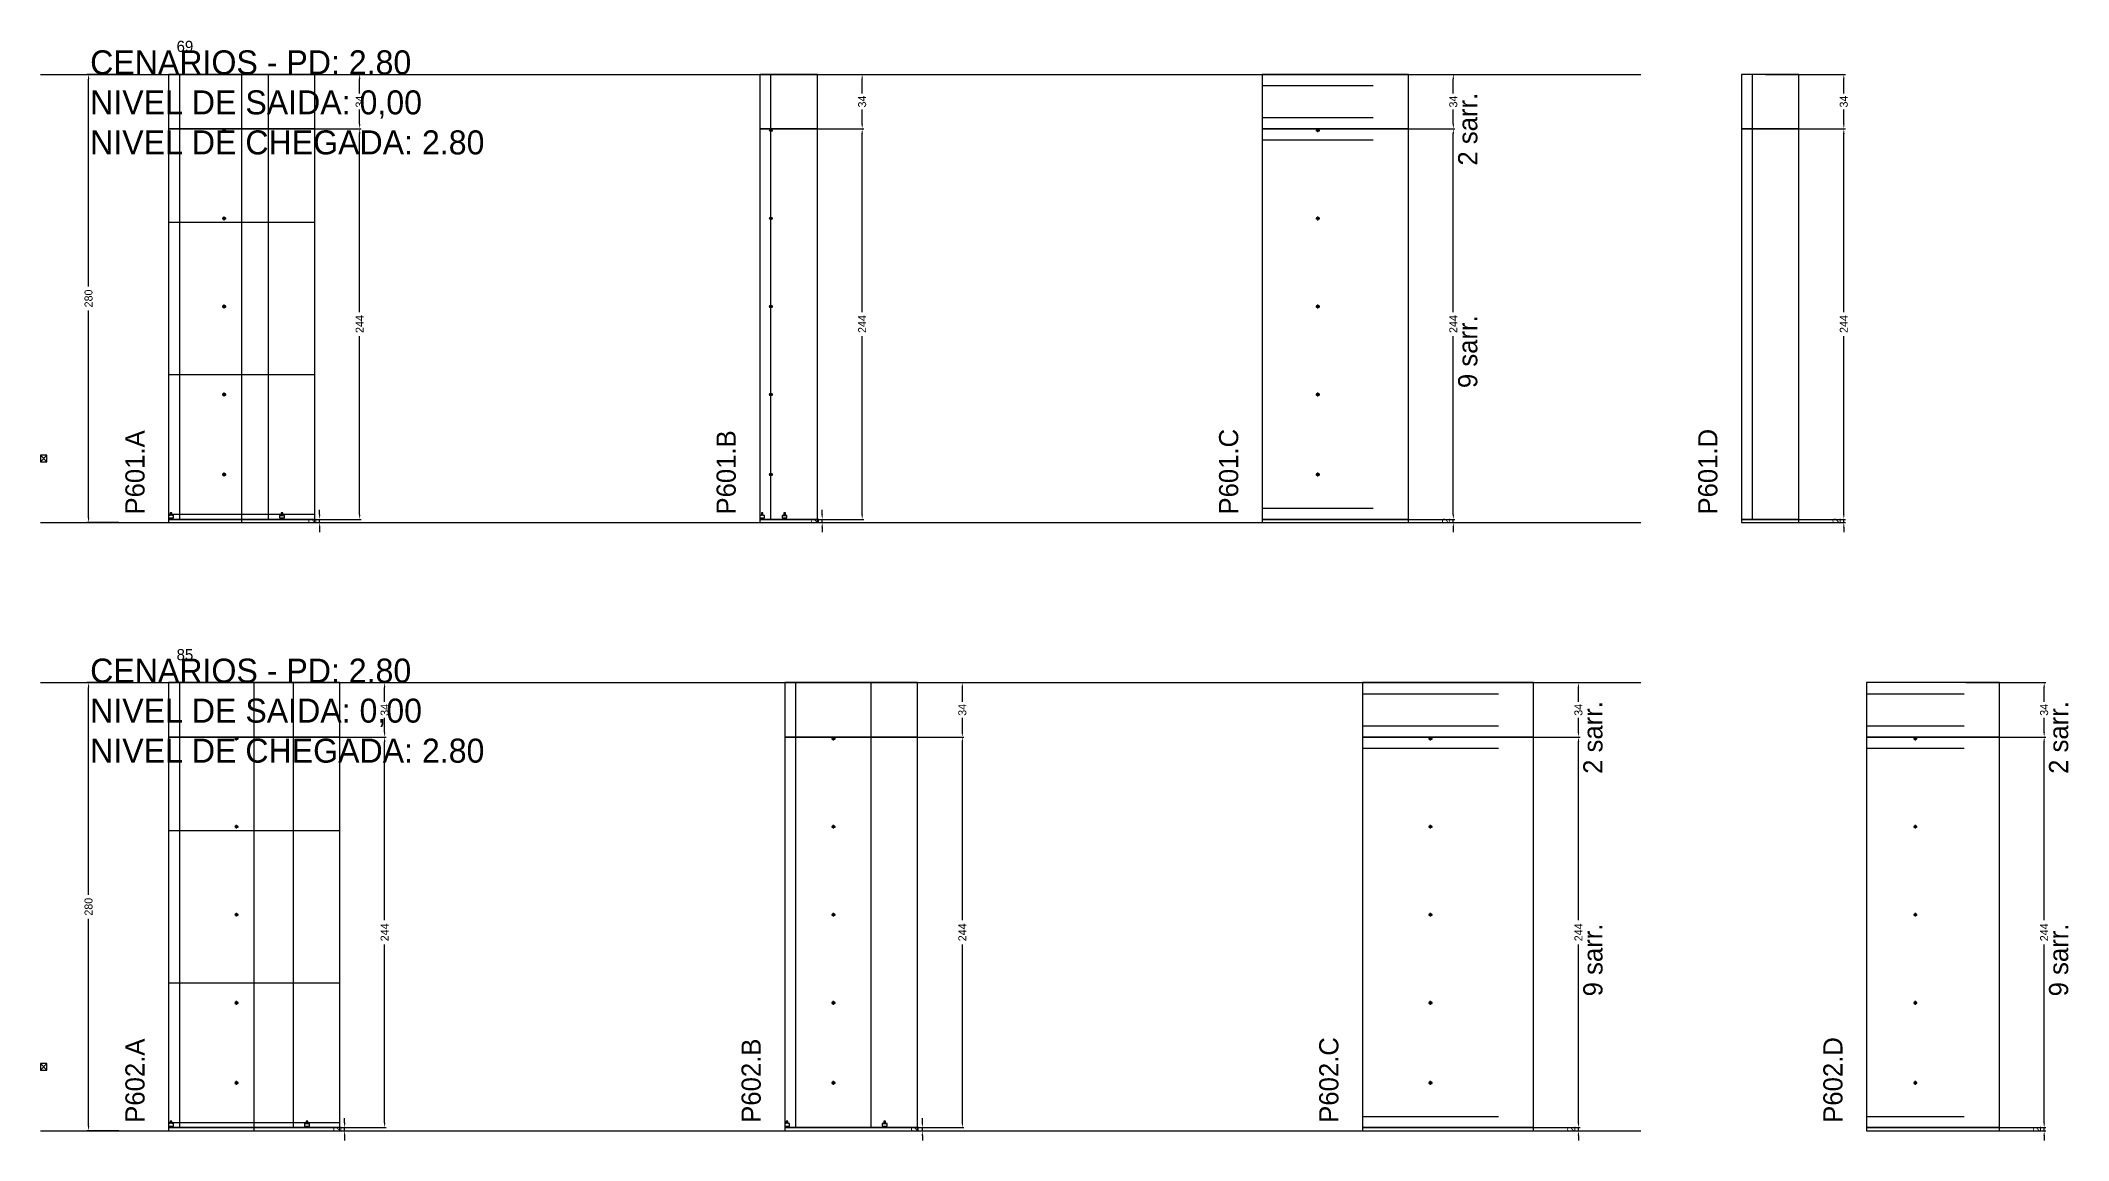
# Model space of a CAD drawing. Header units: centimetres. Extents: x -10500 to 4147, y -7606 to 295.
# Drawn here: x -7000 to -5733, y -6466 to -5779 of the extents above; entities that cross this region are included whole.
import ezdxf

# ---------------------------------------------------------------- set-up
doc = ezdxf.new("R2010")
doc.units = ezdxf.units.CM
doc.linetypes.add('DASHED', pattern=[2, -2])
for name, color, linetype in [('COTA', 241, 'Continuous'), ('COTAS FURACAO', 16, 'Continuous'), ('Madeira', 30, 'Continuous'), ('NOMENCLATURA', 7, 'Continuous'), ('Nível', 160, 'Continuous'), ('Painéis', 200, 'Continuous'), ('Perfil Metálico', 150, 'Continuous'), ('SARR_2.2x7', 40, 'Continuous'), ('SARRAFO DE PRESSAO', 200, 'Continuous'), ('texto', 7, 'Continuous')]:
    doc.layers.add(name, color=color, linetype=linetype)
doc.dimstyles.new('PAINEL-NOVA', dxfattribs={"dimtxt": 5, "dimasz": 3, "dimexe": 1, "dimexo": 1, "dimgap": 1, "dimtad": 1, "dimcen": 2.5, "dimazin": 3, "dimtfac": 1, "dimtmove": 0, "dimatfit": 3})

# ---------------------------------------------------------------- blocks, each defined once
blk = doc.blocks.new('_CLOSEDFILLED')
at = {"color": 0, "linetype": 'BYBLOCK'}
blk.add_solid([(-1, 0.16), (0, 0), (-1, -0.16)], dxfattribs=at)
blk = doc.blocks.new('*D391')
for p, q in [((-6951, -5800), (-6971, -5800)), ((-6970, -5932.5), (-6970, -5803)), ((-6970, -6077), (-6970, -5947.5)), ((-6951, -6080), (-6971, -6080))]:
    blk.add_line(p, q)
at = {"layer": 'Defpoints'}
for p in [(-6950, -5800), (-6970, -6080), (-6950, -6080)]:
    blk.add_point(p, dxfattribs=at)
at = {"layer": 'COTA', "xscale": 3, "yscale": 3}
for p, rotation in [((-6970, -5800), 90), ((-6970, -6080), 270)]:
    blk.add_blockref('_CLOSEDFILLED', p, dxfattribs=dict(at, rotation=rotation))
at = {"layer": 'COTA', "insert": (-6970, -5940), "char_height": 5, "attachment_point": 5, "rotation": 90}
blk.add_mtext('280', dxfattribs=at)
blk = doc.blocks.new('MULDURA')
at = {"layer": 'Paineis'}
for p, q in [((0, 0), (4, 4)), ((4, 0), (0, 4))]:
    blk.add_line(p, q, dxfattribs=at)
blk.add_lwpolyline([(0, 0), (4, 0), (4, 4), (0, 4)], close=True, dxfattribs=at)
blk = doc.blocks.new('*D393')
for p, q in [((-6849.6, -5834), (-6799.6, -5834)), ((-6800.6, -5948.5), (-6800.6, -5837)), ((-6800.6, -6075), (-6800.6, -5963.5)), ((-6849.6, -6078), (-6799.6, -6078))]:
    blk.add_line(p, q)
at = {"layer": 'Defpoints'}
for p in [(-6850.6, -5834), (-6850.6, -6078), (-6800.6, -6078)]:
    blk.add_point(p, dxfattribs=at)
at = {"layer": 'COTA', "xscale": 3, "yscale": 3}
for p, rotation in [((-6800.6, -5834), 90), ((-6800.6, -6078), 270)]:
    blk.add_blockref('_CLOSEDFILLED', p, dxfattribs=dict(at, rotation=rotation))
at = {"layer": 'COTA', "insert": (-6800.6, -5956), "char_height": 5, "attachment_point": 5, "rotation": 90}
blk.add_mtext('244', dxfattribs=at)
blk = doc.blocks.new('*D394')
for p, q in [((-6849.6, -5800), (-6799.6, -5800)), ((-6800.6, -5812), (-6800.6, -5803)), ((-6800.6, -5831), (-6800.6, -5822)), ((-6849.6, -5834), (-6799.6, -5834))]:
    blk.add_line(p, q)
at = {"layer": 'Defpoints'}
for p in [(-6850.6, -5800), (-6850.6, -5834), (-6800.6, -5834)]:
    blk.add_point(p, dxfattribs=at)
at = {"layer": 'COTA', "xscale": 3, "yscale": 3}
for p, rotation in [((-6800.6, -5800), 90), ((-6800.6, -5834), 270)]:
    blk.add_blockref('_CLOSEDFILLED', p, dxfattribs=dict(at, rotation=rotation))
at = {"layer": 'COTA', "insert": (-6800.6, -5817), "char_height": 5, "attachment_point": 5, "rotation": 90}
blk.add_mtext('34', dxfattribs=at)
blk = doc.blocks.new('SLIPTEE')
at = {"layer": 'Paineis'}
blk.add_lwpolyline([(0, 0), (3, 0), (3, 1.5), (2, 1.5), (2, 3), (1, 3), (1, 1.5), (0, 1.5)], close=True, dxfattribs=at)
blk = doc.blocks.new('SLIPTDD')
at = {"layer": 'Paineis'}
blk.add_line((0, 1.5), (3, 1.5), dxfattribs=at)
blk.add_lwpolyline([(0, 0), (3, 0), (3, 1.5), (2, 1.5), (2, 3), (1, 3), (1, 1.5), (0, 1.5)], close=True, dxfattribs=at)
blk = doc.blocks.new('furacao')
at = {"layer": 'COTAS FURACAO'}
for p, q in [((-1.2, 0), (1.2, 0)), ((0, -1.2), (0, 1.2))]:
    blk.add_line(p, q, dxfattribs=at)
blk.add_circle((0, 0), 0.8, dxfattribs=at)
blk = doc.blocks.new('*D396')
for p, q in [((-6535.6, -5834), (-6485.6, -5834)), ((-6486.6, -5948.5), (-6486.6, -5837)), ((-6486.6, -6075), (-6486.6, -5963.5)), ((-6535.6, -6078), (-6485.6, -6078))]:
    blk.add_line(p, q)
at = {"layer": 'Defpoints'}
for p in [(-6536.6, -5834), (-6536.6, -6078), (-6486.6, -6078)]:
    blk.add_point(p, dxfattribs=at)
at = {"layer": 'COTA', "xscale": 3, "yscale": 3}
for p, rotation in [((-6486.6, -5834), 90), ((-6486.6, -6078), 270)]:
    blk.add_blockref('_CLOSEDFILLED', p, dxfattribs=dict(at, rotation=rotation))
at = {"layer": 'COTA', "insert": (-6486.6, -5956), "char_height": 5, "attachment_point": 5, "rotation": 90}
blk.add_mtext('244', dxfattribs=at)
blk = doc.blocks.new('*D397')
for p, q in [((-6535.6, -5800), (-6485.6, -5800)), ((-6486.6, -5812), (-6486.6, -5803)), ((-6486.6, -5831), (-6486.6, -5822)), ((-6535.6, -5834), (-6485.6, -5834))]:
    blk.add_line(p, q)
at = {"layer": 'Defpoints'}
for p in [(-6536.6, -5800), (-6536.6, -5834), (-6486.6, -5834)]:
    blk.add_point(p, dxfattribs=at)
at = {"layer": 'COTA', "xscale": 3, "yscale": 3}
for p, rotation in [((-6486.6, -5800), 90), ((-6486.6, -5834), 270)]:
    blk.add_blockref('_CLOSEDFILLED', p, dxfattribs=dict(at, rotation=rotation))
at = {"layer": 'COTA', "insert": (-6486.6, -5817), "char_height": 5, "attachment_point": 5, "rotation": 90}
blk.add_mtext('34', dxfattribs=at)
blk = doc.blocks.new('*D399')
for p, q in [((-6166.2, -5834), (-6116.2, -5834)), ((-6117.2, -5948.5), (-6117.2, -5837)), ((-6117.2, -6075), (-6117.2, -5963.5)), ((-6166.2, -6078), (-6116.2, -6078))]:
    blk.add_line(p, q)
at = {"layer": 'Defpoints'}
for p in [(-6167.2, -5834), (-6167.2, -6078), (-6117.2, -6078)]:
    blk.add_point(p, dxfattribs=at)
at = {"layer": 'COTA', "xscale": 3, "yscale": 3}
for p, rotation in [((-6117.2, -5834), 90), ((-6117.2, -6078), 270)]:
    blk.add_blockref('_CLOSEDFILLED', p, dxfattribs=dict(at, rotation=rotation))
at = {"layer": 'COTA', "insert": (-6117.2, -5956), "char_height": 5, "attachment_point": 5, "rotation": 90}
blk.add_mtext('244', dxfattribs=at)
blk = doc.blocks.new('*D400')
for p, q in [((-6166.2, -5800), (-6116.2, -5800)), ((-6117.2, -5812), (-6117.2, -5803)), ((-6117.2, -5831), (-6117.2, -5822)), ((-6166.2, -5834), (-6116.2, -5834))]:
    blk.add_line(p, q)
at = {"layer": 'Defpoints'}
for p in [(-6167.2, -5800), (-6167.2, -5834), (-6117.2, -5834)]:
    blk.add_point(p, dxfattribs=at)
at = {"layer": 'COTA', "xscale": 3, "yscale": 3}
for p, rotation in [((-6117.2, -5800), 90), ((-6117.2, -5834), 270)]:
    blk.add_blockref('_CLOSEDFILLED', p, dxfattribs=dict(at, rotation=rotation))
at = {"layer": 'COTA', "insert": (-6117.2, -5817), "char_height": 5, "attachment_point": 5, "rotation": 90}
blk.add_mtext('34', dxfattribs=at)
blk = doc.blocks.new('*D402')
for p, q in [((-5922.2, -5834), (-5872.2, -5834)), ((-5873.2, -5948.5), (-5873.2, -5837)), ((-5873.2, -6075), (-5873.2, -5963.5)), ((-5922.2, -6078), (-5872.2, -6078))]:
    blk.add_line(p, q)
at = {"layer": 'Defpoints'}
for p in [(-5923.2, -5834), (-5923.2, -6078), (-5873.2, -6078)]:
    blk.add_point(p, dxfattribs=at)
at = {"layer": 'COTA', "xscale": 3, "yscale": 3}
for p, rotation in [((-5873.2, -5834), 90), ((-5873.2, -6078), 270)]:
    blk.add_blockref('_CLOSEDFILLED', p, dxfattribs=dict(at, rotation=rotation))
at = {"layer": 'COTA', "insert": (-5873.2, -5956), "char_height": 5, "attachment_point": 5, "rotation": 90}
blk.add_mtext('244', dxfattribs=at)
blk = doc.blocks.new('*D403')
for p, q in [((-5922.2, -5800), (-5872.2, -5800)), ((-5873.2, -5812), (-5873.2, -5803)), ((-5873.2, -5831), (-5873.2, -5822)), ((-5922.2, -5834), (-5872.2, -5834))]:
    blk.add_line(p, q)
at = {"layer": 'Defpoints'}
for p in [(-5923.2, -5800), (-5923.2, -5834), (-5873.2, -5834)]:
    blk.add_point(p, dxfattribs=at)
at = {"layer": 'COTA', "xscale": 3, "yscale": 3}
for p, rotation in [((-5873.2, -5800), 90), ((-5873.2, -5834), 270)]:
    blk.add_blockref('_CLOSEDFILLED', p, dxfattribs=dict(at, rotation=rotation))
at = {"layer": 'COTA', "insert": (-5873.2, -5817), "char_height": 5, "attachment_point": 5, "rotation": 90}
blk.add_mtext('34', dxfattribs=at)
blk = doc.blocks.new('*D417')
for p, q in [((-6951, -6180), (-6971, -6180)), ((-6970, -6312.5), (-6970, -6183)), ((-6970, -6457), (-6970, -6327.5)), ((-6951, -6460), (-6971, -6460))]:
    blk.add_line(p, q)
at = {"layer": 'Defpoints'}
for p in [(-6950, -6180), (-6970, -6460), (-6950, -6460)]:
    blk.add_point(p, dxfattribs=at)
at = {"layer": 'COTA', "xscale": 3, "yscale": 3}
for p, rotation in [((-6970, -6180), 90), ((-6970, -6460), 270)]:
    blk.add_blockref('_CLOSEDFILLED', p, dxfattribs=dict(at, rotation=rotation))
at = {"layer": 'COTA', "insert": (-6970, -6320), "char_height": 5, "attachment_point": 5, "rotation": 90}
blk.add_mtext('280', dxfattribs=at)
blk = doc.blocks.new('*D419')
for p, q in [((-6834, -6214), (-6784, -6214)), ((-6785, -6328.5), (-6785, -6217)), ((-6785, -6455), (-6785, -6343.5)), ((-6834, -6458), (-6784, -6458))]:
    blk.add_line(p, q)
at = {"layer": 'Defpoints'}
for p in [(-6835, -6214), (-6835, -6458), (-6785, -6458)]:
    blk.add_point(p, dxfattribs=at)
at = {"layer": 'COTA', "xscale": 3, "yscale": 3}
for p, rotation in [((-6785, -6214), 90), ((-6785, -6458), 270)]:
    blk.add_blockref('_CLOSEDFILLED', p, dxfattribs=dict(at, rotation=rotation))
at = {"layer": 'COTA', "insert": (-6785, -6336), "char_height": 5, "attachment_point": 5, "rotation": 90}
blk.add_mtext('244', dxfattribs=at)
blk = doc.blocks.new('*D420')
for p, q in [((-6834, -6180), (-6784, -6180)), ((-6785, -6192), (-6785, -6183)), ((-6785, -6211), (-6785, -6202)), ((-6834, -6214), (-6784, -6214))]:
    blk.add_line(p, q)
at = {"layer": 'Defpoints'}
for p in [(-6835, -6180), (-6835, -6214), (-6785, -6214)]:
    blk.add_point(p, dxfattribs=at)
at = {"layer": 'COTA', "xscale": 3, "yscale": 3}
for p, rotation in [((-6785, -6180), 90), ((-6785, -6214), 270)]:
    blk.add_blockref('_CLOSEDFILLED', p, dxfattribs=dict(at, rotation=rotation))
at = {"layer": 'COTA', "insert": (-6785, -6197), "char_height": 5, "attachment_point": 5, "rotation": 90}
blk.add_mtext('34', dxfattribs=at)
blk = doc.blocks.new('*D422')
for p, q in [((-6473, -6214), (-6423, -6214)), ((-6424, -6328.5), (-6424, -6217)), ((-6424, -6455), (-6424, -6343.5)), ((-6473, -6458), (-6423, -6458))]:
    blk.add_line(p, q)
at = {"layer": 'Defpoints'}
for p in [(-6474, -6214), (-6474, -6458), (-6424, -6458)]:
    blk.add_point(p, dxfattribs=at)
at = {"layer": 'COTA', "xscale": 3, "yscale": 3}
for p, rotation in [((-6424, -6214), 90), ((-6424, -6458), 270)]:
    blk.add_blockref('_CLOSEDFILLED', p, dxfattribs=dict(at, rotation=rotation))
at = {"layer": 'COTA', "insert": (-6424, -6336), "char_height": 5, "attachment_point": 5, "rotation": 90}
blk.add_mtext('244', dxfattribs=at)
blk = doc.blocks.new('*D423')
for p, q in [((-6473, -6180), (-6423, -6180)), ((-6424, -6192), (-6424, -6183)), ((-6424, -6211), (-6424, -6202)), ((-6473, -6214), (-6423, -6214))]:
    blk.add_line(p, q)
at = {"layer": 'Defpoints'}
for p in [(-6474, -6180), (-6474, -6214), (-6424, -6214)]:
    blk.add_point(p, dxfattribs=at)
at = {"layer": 'COTA', "xscale": 3, "yscale": 3}
for p, rotation in [((-6424, -6180), 90), ((-6424, -6214), 270)]:
    blk.add_blockref('_CLOSEDFILLED', p, dxfattribs=dict(at, rotation=rotation))
at = {"layer": 'COTA', "insert": (-6424, -6197), "char_height": 5, "attachment_point": 5, "rotation": 90}
blk.add_mtext('34', dxfattribs=at)
blk = doc.blocks.new('*D425')
for p, q in [((-6088, -6214), (-6038, -6214)), ((-6039, -6328.5), (-6039, -6217)), ((-6039, -6455), (-6039, -6343.5)), ((-6088, -6458), (-6038, -6458))]:
    blk.add_line(p, q)
at = {"layer": 'Defpoints'}
for p in [(-6089, -6214), (-6089, -6458), (-6039, -6458)]:
    blk.add_point(p, dxfattribs=at)
at = {"layer": 'COTA', "xscale": 3, "yscale": 3}
for p, rotation in [((-6039, -6214), 90), ((-6039, -6458), 270)]:
    blk.add_blockref('_CLOSEDFILLED', p, dxfattribs=dict(at, rotation=rotation))
at = {"layer": 'COTA', "insert": (-6039, -6336), "char_height": 5, "attachment_point": 5, "rotation": 90}
blk.add_mtext('244', dxfattribs=at)
blk = doc.blocks.new('*D426')
for p, q in [((-6088, -6180), (-6038, -6180)), ((-6039, -6192), (-6039, -6183)), ((-6039, -6211), (-6039, -6202)), ((-6088, -6214), (-6038, -6214))]:
    blk.add_line(p, q)
at = {"layer": 'Defpoints'}
for p in [(-6089, -6180), (-6089, -6214), (-6039, -6214)]:
    blk.add_point(p, dxfattribs=at)
at = {"layer": 'COTA', "xscale": 3, "yscale": 3}
for p, rotation in [((-6039, -6180), 90), ((-6039, -6214), 270)]:
    blk.add_blockref('_CLOSEDFILLED', p, dxfattribs=dict(at, rotation=rotation))
at = {"layer": 'COTA', "insert": (-6039, -6197), "char_height": 5, "attachment_point": 5, "rotation": 90}
blk.add_mtext('34', dxfattribs=at)
blk = doc.blocks.new('*D428')
for p, q in [((-5797, -6214), (-5747, -6214)), ((-5748, -6328.5), (-5748, -6217)), ((-5748, -6455), (-5748, -6343.5)), ((-5797, -6458), (-5747, -6458))]:
    blk.add_line(p, q)
at = {"layer": 'Defpoints'}
for p in [(-5798, -6214), (-5798, -6458), (-5748, -6458)]:
    blk.add_point(p, dxfattribs=at)
at = {"layer": 'COTA', "xscale": 3, "yscale": 3}
for p, rotation in [((-5748, -6214), 90), ((-5748, -6458), 270)]:
    blk.add_blockref('_CLOSEDFILLED', p, dxfattribs=dict(at, rotation=rotation))
at = {"layer": 'COTA', "insert": (-5748, -6336), "char_height": 5, "attachment_point": 5, "rotation": 90}
blk.add_mtext('244', dxfattribs=at)
blk = doc.blocks.new('*D429')
for p, q in [((-5797, -6180), (-5747, -6180)), ((-5748, -6192), (-5748, -6183)), ((-5748, -6211), (-5748, -6202)), ((-5797, -6214), (-5747, -6214))]:
    blk.add_line(p, q)
at = {"layer": 'Defpoints'}
for p in [(-5798, -6180), (-5798, -6214), (-5748, -6214)]:
    blk.add_point(p, dxfattribs=at)
at = {"layer": 'COTA', "xscale": 3, "yscale": 3}
for p, rotation in [((-5748, -6180), 90), ((-5748, -6214), 270)]:
    blk.add_blockref('_CLOSEDFILLED', p, dxfattribs=dict(at, rotation=rotation))
at = {"layer": 'COTA', "insert": (-5748, -6197), "char_height": 5, "attachment_point": 5, "rotation": 90}
blk.add_mtext('34', dxfattribs=at)

msp = doc.modelspace()

# ---------------------------------------------------------------- linework, layer by layer
at = {"layer": 'Madeira'}
for points in [[(-6920, -5892.4), (-6828.6, -5892.4)], [(-6920, -5987.6), (-6828.6, -5987.6)], [(-6920, -6272.4), (-6813, -6272.4)], [(-6920, -6367.6), (-6813, -6367.6)]]:
    msp.add_lwpolyline(points, dxfattribs=at)
at = {"layer": 'Nível', "linetype": 'DASHED'}
for points in [[(-7000, -5800), (-6000, -5800)], [(-7000, -6080), (-6000, -6080)], [(-7000, -6180), (-6000, -6180)], [(-7000, -6460), (-6000, -6460)]]:
    msp.add_lwpolyline(points, dxfattribs=at)
at = {"layer": 'Painéis'}
for points in [[(-6920, -5834), (-6828.6, -5834), (-6828.6, -5800), (-6920, -5800)], [(-6920, -6080), (-6828.6, -6080), (-6828.6, -5800), (-6920, -5800)], [(-6550.6, -5834), (-6514.6, -5834), (-6514.6, -5800), (-6550.6, -5800)], [(-6236.6, -5834), (-6145.2, -5834), (-6145.2, -5800), (-6236.6, -5800)], [(-5937.2, -5834), (-5901.2, -5834), (-5901.2, -5800), (-5937.2, -5800)], [(-6920, -6078), (-6828.6, -6078), (-6828.6, -5834), (-6920, -5834)], [(-6550.6, -6078), (-6514.6, -6078), (-6514.6, -5834), (-6550.6, -5834)], [(-6236.6, -6078), (-6145.2, -6078), (-6145.2, -5834), (-6236.6, -5834)], [(-5937.2, -6078), (-5901.2, -6078), (-5901.2, -5834), (-5937.2, -5834)], [(-6920, -6080), (-6828.6, -6080), (-6828.6, -6078), (-6920, -6078)], [(-6550.6, -6080), (-6514.6, -6080), (-6514.6, -6078), (-6550.6, -6078)], [(-6236.6, -6080), (-6145.2, -6080), (-6145.2, -6078), (-6236.6, -6078)], [(-5937.2, -6080), (-5901.2, -6080), (-5901.2, -6078), (-5937.2, -6078)], [(-6920, -6214), (-6813, -6214), (-6813, -6180), (-6920, -6180)], [(-6920, -6460), (-6813, -6460), (-6813, -6180), (-6920, -6180)], [(-6535, -6214), (-6452, -6214), (-6452, -6180), (-6535, -6180)], [(-6174, -6214), (-6067, -6214), (-6067, -6180), (-6174, -6180)], [(-5859, -6214), (-5776, -6214), (-5776, -6180), (-5859, -6180)], [(-6920, -6458), (-6813, -6458), (-6813, -6214), (-6920, -6214)], [(-6535, -6458), (-6452, -6458), (-6452, -6214), (-6535, -6214)], [(-6174, -6458), (-6067, -6458), (-6067, -6214), (-6174, -6214)], [(-5859, -6458), (-5776, -6458), (-5776, -6214), (-5859, -6214)], [(-6920, -6460), (-6813, -6460), (-6813, -6458), (-6920, -6458)], [(-6535, -6460), (-6452, -6460), (-6452, -6458), (-6535, -6458)], [(-6174, -6460), (-6067, -6460), (-6067, -6458), (-6174, -6458)], [(-5859, -6460), (-5776, -6460), (-5776, -6458), (-5859, -6458)]]:
    msp.add_lwpolyline(points, close=True, dxfattribs=at)
at = {"layer": 'Perfil Metálico'}
for p, q in [((-6874.3, -6080), (-6874.3, -5800)), ((-6866.5, -6460), (-6866.5, -6180))]:
    msp.add_line(p, q, dxfattribs=at)
at = {"layer": 'SARR_2.2x7'}
for points in [[(-6913, -5834), (-6913, -5800)], [(-6857.6, -5834), (-6857.6, -5800)], [(-6543.6, -5834), (-6543.6, -5800)], [(-6543.6, -5834), (-6543.6, -5800)], [(-5930.2, -5834), (-5930.2, -5800)], [(-5930.2, -5834), (-5930.2, -5800)], [(-6236.6, -5807), (-6167.2, -5807)], [(-6236.6, -5827), (-6167.2, -5827)], [(-6236.6, -5841), (-6167.2, -5841)], [(-6236.6, -6071), (-6167.2, -6071)], [(-6913, -6214), (-6913, -6180)], [(-6842, -6214), (-6842, -6180)], [(-6528, -6214), (-6528, -6180)], [(-6481, -6214), (-6481, -6180)], [(-6174, -6187), (-6089, -6187)], [(-5859, -6187), (-5798, -6187)], [(-6174, -6207), (-6089, -6207)], [(-5859, -6207), (-5798, -6207)], [(-6174, -6221), (-6089, -6221)], [(-5859, -6221), (-5798, -6221)], [(-6174, -6451), (-6089, -6451)], [(-5859, -6451), (-5798, -6451)]]:
    msp.add_lwpolyline(points, dxfattribs=at)
at = {"layer": 'SARR_2.2x7', "linetype": 'DASHED'}
for points in [[(-6913, -6078), (-6913, -5834)], [(-6857.6, -6078), (-6857.6, -5834)], [(-6543.6, -6078), (-6543.6, -5834)], [(-6543.6, -6078), (-6543.6, -5834)], [(-5930.2, -6078), (-5930.2, -5834)], [(-5930.2, -6078), (-5930.2, -5834)], [(-6913, -6458), (-6913, -6214)], [(-6842, -6458), (-6842, -6214)], [(-6528, -6458), (-6528, -6214)], [(-6481, -6458), (-6481, -6214)]]:
    msp.add_lwpolyline(points, dxfattribs=at)
at = {"layer": 'SARRAFO DE PRESSAO'}
for points in [[(-6920, -6080), (-6828.6, -6080), (-6828.6, -6075), (-6920, -6075)], [(-6920, -6460), (-6813, -6460), (-6813, -6455), (-6920, -6455)]]:
    msp.add_lwpolyline(points, close=True, dxfattribs=at)

# ---------------------------------------------------------------- block references
at = {"layer": 'COTA'}
for name, p in [('furacao', (-6885.3, -5835)), ('furacao', (-6543.6, -5835)), ('furacao', (-6201.9, -5835)), ('furacao', (-6885.3, -5890)), ('furacao', (-6543.6, -5890)), ('furacao', (-6201.9, -5890)), ('furacao', (-6885.3, -5945)), ('furacao', (-6543.6, -5945)), ('furacao', (-6201.9, -5945)), ('furacao', (-6885.3, -6000)), ('furacao', (-6543.6, -6000)), ('furacao', (-6201.9, -6000)), ('MULDURA', (-7000, -6042)), ('furacao', (-6885.3, -6050)), ('furacao', (-6543.6, -6050)), ('furacao', (-6201.9, -6050)), ('SLIPTEE', (-6920, -6077)), ('SLIPTDD', (-6850.6, -6077)), ('SLIPTEE', (-6550.6, -6077)), ('SLIPTDD', (-6536.6, -6077)), ('furacao', (-6877.5, -6215)), ('furacao', (-6504.5, -6215)), ('furacao', (-6131.5, -6215)), ('furacao', (-5828.5, -6215)), ('furacao', (-6877.5, -6270)), ('furacao', (-6504.5, -6270)), ('furacao', (-6131.5, -6270)), ('furacao', (-5828.5, -6270)), ('furacao', (-6877.5, -6325)), ('furacao', (-6504.5, -6325)), ('furacao', (-6131.5, -6325)), ('furacao', (-5828.5, -6325)), ('furacao', (-6877.5, -6380)), ('furacao', (-6504.5, -6380)), ('furacao', (-6131.5, -6380)), ('furacao', (-5828.5, -6380)), ('MULDURA', (-7000, -6422)), ('furacao', (-6877.5, -6430)), ('furacao', (-6504.5, -6430)), ('furacao', (-6131.5, -6430)), ('furacao', (-5828.5, -6430)), ('SLIPTEE', (-6920, -6457)), ('SLIPTDD', (-6835, -6457)), ('SLIPTEE', (-6535, -6457)), ('SLIPTDD', (-6474, -6457))]:
    msp.add_blockref(name, p, dxfattribs=at)

# ---------------------------------------------------------------- texts
at = {"layer": 'NOMENCLATURA'}
for s, p in [('CENARIOS - PD: 2.80', (-6969, -5800)), ('NIVEL DE SAIDA: 0,00', (-6969, -5825)), ('NIVEL DE CHEGADA: 2.80', (-6969, -5850)), ('CENARIOS - PD: 2.80', (-6969, -6180)), ('NIVEL DE SAIDA: 0,00', (-6969, -6205)), ('NIVEL DE CHEGADA: 2.80', (-6969, -6230))]:
    msp.add_text(s, height=15, dxfattribs=at).set_placement(p)
for s, p in [('2 sarr.', (-6102.2, -5857)), ('9 sarr.', (-6102.2, -5996)), ('P601.A', (-6935, -6075)), ('P601.B', (-6565.6, -6075)), ('P601.C', (-6251.6, -6075)), ('P601.D', (-5952.2, -6075)), ('2 sarr.', (-6024, -6237)), ('2 sarr.', (-5733, -6237)), ('9 sarr.', (-6024, -6376)), ('9 sarr.', (-5733, -6376)), ('P602.A', (-6935, -6455)), ('P602.B', (-6550, -6455)), ('P602.C', (-6189, -6455)), ('P602.D', (-5874, -6455))]:
    msp.add_text(s, height=12, rotation=90, dxfattribs=at).set_placement(p)
at = {"layer": 'texto'}
for s, p in [('69', (-6915, -5786)), ('85', (-6915, -6166))]:
    msp.add_text(s, height=7, dxfattribs=at).set_placement(p)

# ---------------------------------------------------------------- dimensions: what is measured, and where the dimension line sits
at = {"layer": 'COTA'}
for base, p1, p2, picture, middle in [((-6970, -6080), (-6950, -6080), (-6950, -5800), '*D391', (-6970, -5940)), ((-6800.6, -5834), (-6850.6, -5834), (-6850.6, -5800), '*D394', (-6800.6, -5817)), ((-6486.6, -5834), (-6536.6, -5834), (-6536.6, -5800), '*D397', (-6486.6, -5817)), ((-6117.2, -5834), (-6167.2, -5834), (-6167.2, -5800), '*D400', (-6117.2, -5817)), ((-5873.2, -5834), (-5923.2, -5834), (-5923.2, -5800), '*D403', (-5873.2, -5817)), ((-6800.6, -6078), (-6850.6, -6078), (-6850.6, -5834), '*D393', (-6800.6, -5956)), ((-6486.6, -6078), (-6536.6, -6078), (-6536.6, -5834), '*D396', (-6486.6, -5956)), ((-6117.2, -6078), (-6167.2, -6078), (-6167.2, -5834), '*D399', (-6117.2, -5956)), ((-5873.2, -6078), (-5923.2, -6078), (-5923.2, -5834), '*D402', (-5873.2, -5956)), ((-6970, -6460), (-6950, -6460), (-6950, -6180), '*D417', (-6970, -6320)), ((-6785, -6214), (-6835, -6214), (-6835, -6180), '*D420', (-6785, -6197)), ((-6424, -6214), (-6474, -6214), (-6474, -6180), '*D423', (-6424, -6197)), ((-6039, -6214), (-6089, -6214), (-6089, -6180), '*D426', (-6039, -6197)), ((-5748, -6214), (-5798, -6214), (-5798, -6180), '*D429', (-5748, -6197)), ((-6785, -6458), (-6835, -6458), (-6835, -6214), '*D419', (-6785, -6336)), ((-6424, -6458), (-6474, -6458), (-6474, -6214), '*D422', (-6424, -6336)), ((-6039, -6458), (-6089, -6458), (-6089, -6214), '*D425', (-6039, -6336)), ((-5748, -6458), (-5798, -6458), (-5798, -6214), '*D428', (-5748, -6336))]:
    dim = msp.add_linear_dim(base=base, p1=p1, p2=p2, angle=90, dimstyle='PAINEL-NOVA', dxfattribs=at)
    dim.commit()
    dim.dimension.update_dxf_attribs({"geometry": picture, "text_midpoint": middle})
for base, p1, p2 in [((-6825.6, -6080), (-6850.6, -6080), (-6850.6, -6078)), ((-6511.6, -6080), (-6536.6, -6080), (-6536.6, -6078)), ((-6117.2, -6080), (-6167.2, -6080), (-6167.2, -6078)), ((-5873.2, -6080), (-5923.2, -6080), (-5923.2, -6078)), ((-6810, -6460), (-6835, -6460), (-6835, -6458)), ((-6449, -6460), (-6474, -6460), (-6474, -6458)), ((-6039, -6460), (-6089, -6460), (-6089, -6458)), ((-5748, -6460), (-5798, -6460), (-5798, -6458))]:
    msp.add_linear_dim(base=base, p1=p1, p2=p2, angle=90, dimstyle='PAINEL-NOVA', dxfattribs=at).render()

doc.saveas('drawing.dxf')
